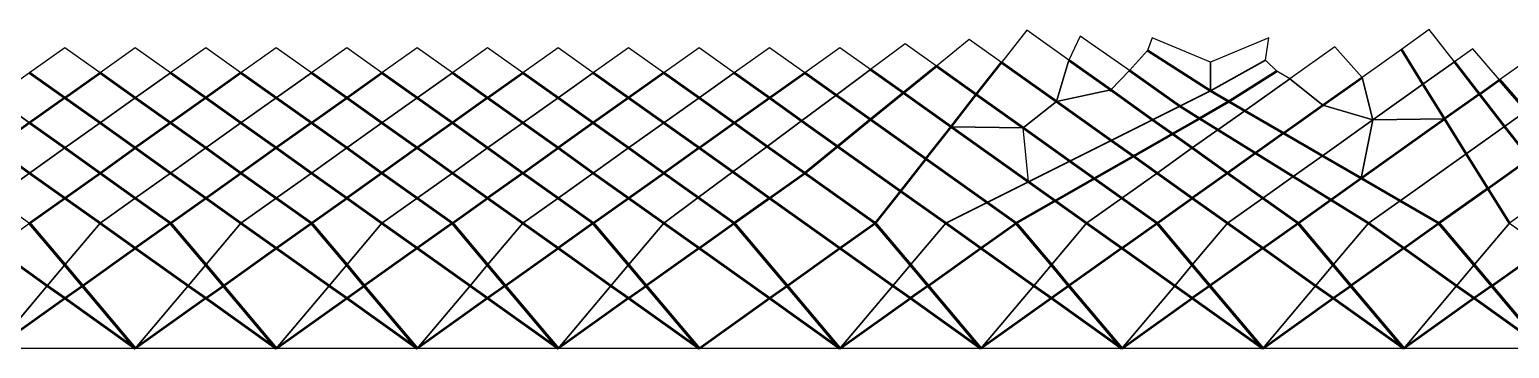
# Model space of a CAD drawing. Extents: x 0 to 145, y -25 to 59.
# Drawn here: x 59.1 to 91.33, y 0 to 6.95 of the extents above; entities that cross this region are included whole.
import ezdxf

# ---------------------------------------------------------------- set-up
doc = ezdxf.new("R2010")
doc.units = 0
doc.header["$MEASUREMENT"] = 0
doc.layers.add('Concrete bases', color=31, linetype='CONTINUOUS')
doc.layers.add('Concrete bases new', color=31, linetype='CONTINUOUS')
for name, color, linetype, lineweight in [('Tendons 1 internal', 50, 'CONTINUOUS', 50), ('Tendons 2 external', 201, 'CONTINUOUS', 35), ('Tendons 3 middle', 170, 'CONTINUOUS', 60)]:
    doc.layers.add(name, color=color, linetype=linetype, lineweight=lineweight)

msp = doc.modelspace()

# ---------------------------------------------------------------- linework, layer by layer
at = {"layer": 'Concrete bases', "linetype": 'ByBlock', "ltscale": 100}
for points in [[(89.58758, 6.946356), (88.979126, 6.513646), (89.449801, 5.756736), (90.134234, 6.24348)], [(59.865002, 6.549824), (59.097502, 6.004005), (59.865002, 5.458187), (60.632502, 6.004005)], [(61.400002, 6.549824), (60.632502, 6.004005), (61.400002, 5.458187), (62.167502, 6.004005)], [(62.935002, 6.549824), (62.167502, 6.004005), (62.935002, 5.458187), (63.702502, 6.004005)], [(64.470002, 6.549824), (63.702502, 6.004005), (64.470002, 5.458187), (65.237502, 6.004005)], [(66.005002, 6.549824), (65.237502, 6.004005), (66.005002, 5.458187), (66.772502, 6.004005)], [(67.540002, 6.549824), (66.772502, 6.004005), (67.540002, 5.458187), (68.307502, 6.004005)], [(69.075002, 6.549824), (68.307502, 6.004005), (69.075002, 5.458187), (69.842502, 6.004005)], [(70.610002, 6.549824), (69.842502, 6.004005), (70.610002, 5.458187), (71.377502, 6.004005)], [(72.145002, 6.549824), (71.377502, 6.004005), (72.145002, 5.458187), (72.912502, 6.004005)], [(73.680002, 6.549824), (72.912502, 6.004005), (73.680002, 5.458187), (74.447502, 6.004005)], [(75.215002, 6.549824), (74.447502, 6.004005), (75.215002, 5.458187), (75.982502, 6.004005)], [(77.417113, 6.0754), (76.750003, 6.549825), (75.982503, 6.004006), (76.666345, 5.517682)], [(78.849461, 6.148402), (78.167882, 6.633117), (77.417113, 6.0754), (78.132721, 5.566485)], [(80.269669, 6.230038), (79.566201, 6.730319), (78.849461, 6.148402), (79.719235, 5.52985)], [(90.535968, 6.529179), (90.134234, 6.24348), (90.680887, 5.540603), (91.118851, 5.852067)], [(92.637522, 5.840454), (91.977526, 6.462726), (91.118851, 5.852067), (91.701734, 5.174956)], [(78.849461, 6.148402), (78.132721, 5.566485), (79.168802, 4.829661), (79.719235, 5.52985)], [(90.134234, 6.24348), (89.449801, 5.756736), (89.920476, 4.999826), (90.680887, 5.540603)], [(59.097502, 6.004005), (58.330002, 5.458187), (59.097502, 4.912368), (59.865002, 5.458187)], [(60.632502, 6.004005), (59.865002, 5.458187), (60.632502, 4.912368), (61.400002, 5.458187)], [(62.167502, 6.004005), (61.400002, 5.458187), (62.167502, 4.912368), (62.935002, 5.458187)], [(63.702502, 6.004005), (62.935002, 5.458187), (63.702502, 4.912368), (64.470002, 5.458187)], [(65.237502, 6.004005), (64.470002, 5.458187), (65.237502, 4.912368), (66.005002, 5.458187)], [(66.772502, 6.004005), (66.005002, 5.458187), (66.772502, 4.912368), (67.540002, 5.458187)], [(68.307502, 6.004005), (67.540002, 5.458187), (68.307502, 4.912368), (69.075002, 5.458187)], [(69.842502, 6.004005), (69.075002, 5.458187), (69.842502, 4.912368), (70.610002, 5.458187)], [(71.377502, 6.004005), (70.610002, 5.458187), (71.377502, 4.912368), (72.145002, 5.458187)], [(72.912502, 6.004005), (72.145002, 5.458187), (72.912502, 4.912368), (73.680002, 5.458187)], [(74.447502, 6.004005), (73.680002, 5.458187), (74.447502, 4.912368), (75.215002, 5.458187)], [(76.666345, 5.517682), (75.982503, 6.004006), (75.215003, 5.458187), (75.915576, 4.959965)], [(77.417113, 6.0754), (76.666345, 5.517682), (77.415981, 4.984567), (78.132721, 5.566485)], [(91.118851, 5.852067), (90.680887, 5.540603), (91.227541, 4.837726), (91.701734, 5.174956)], [(77.415981, 4.984567), (76.666345, 5.517682), (75.915576, 4.959965), (76.699241, 4.40265)], [(78.132721, 5.566485), (77.415981, 4.984567), (78.618368, 4.129473), (79.168802, 4.829661)], [(85.22202, 5.376579), (84.818846, 5.609865), (84.152265, 5.276852), (84.581591, 5.010732)], [(90.680887, 5.540603), (89.920476, 4.999826), (90.391151, 4.242916), (91.227541, 4.837726)], [(58.330003, 5.458187), (57.562503, 4.912369), (58.330003, 4.36655), (59.097503, 4.912369)], [(59.865003, 5.458187), (59.097503, 4.912369), (59.865003, 4.36655), (60.632503, 4.912369)], [(61.400003, 5.458187), (60.632503, 4.912369), (61.400003, 4.36655), (62.167503, 4.912369)], [(62.935003, 5.458187), (62.167503, 4.912369), (62.935003, 4.36655), (63.702503, 4.912369)], [(64.470003, 5.458187), (63.702503, 4.912369), (64.470003, 4.36655), (65.237503, 4.912369)], [(66.005003, 5.458187), (65.237503, 4.912369), (66.005003, 4.36655), (66.772503, 4.912369)], [(67.540003, 5.458187), (66.772503, 4.912369), (67.540003, 4.36655), (68.307503, 4.912369)], [(69.075003, 5.458187), (68.307503, 4.912369), (69.075003, 4.36655), (69.842503, 4.912369)], [(70.610003, 5.458187), (69.842503, 4.912369), (70.610003, 4.36655), (71.377503, 4.912369)], [(72.145003, 5.458187), (71.377503, 4.912369), (72.145003, 4.36655), (72.912503, 4.912369)], [(73.680003, 5.458187), (72.912503, 4.912369), (73.680003, 4.36655), (74.447503, 4.912369)], [(75.915576, 4.959965), (75.215003, 5.458187), (74.447503, 4.912369), (75.164807, 4.402248)], [(84.581591, 5.010732), (84.152265, 5.276852), (83.560614, 4.981273), (83.992437, 4.674176)], [(85.565728, 5.1777), (85.22202, 5.376579), (84.581591, 5.010732), (84.981959, 4.762561)], [(85.565728, 5.1777), (84.981959, 4.762561), (85.80205, 4.254222), (86.412024, 4.688014)], [(91.701734, 5.174956), (91.227541, 4.837726), (91.774194, 4.134849), (92.284618, 4.497844)], [(59.097503, 4.912369), (58.330003, 4.36655), (59.097503, 3.820731), (59.865003, 4.36655)], [(60.632503, 4.912369), (59.865003, 4.36655), (60.632503, 3.820731), (61.400003, 4.36655)], [(62.167503, 4.912369), (61.400003, 4.36655), (62.167503, 3.820731), (62.935003, 4.36655)], [(63.702503, 4.912369), (62.935003, 4.36655), (63.702503, 3.820731), (64.470003, 4.36655)], [(65.237503, 4.912369), (64.470003, 4.36655), (65.237503, 3.820731), (66.005003, 4.36655)], [(66.772503, 4.912369), (66.005003, 4.36655), (66.772503, 3.820731), (67.540003, 4.36655)], [(68.307503, 4.912369), (67.540003, 4.36655), (68.307503, 3.820731), (69.075003, 4.36655)], [(69.842503, 4.912369), (69.075003, 4.36655), (69.842503, 3.820731), (70.610003, 4.36655)], [(71.377503, 4.912369), (70.610003, 4.36655), (71.377503, 3.820731), (72.145003, 4.36655)], [(72.912503, 4.912369), (72.145003, 4.36655), (72.912503, 3.820731), (73.680003, 4.36655)], [(75.164807, 4.402248), (74.447503, 4.912369), (73.680003, 4.36655), (74.414038, 3.84453)], [(75.915576, 4.959965), (75.164807, 4.402248), (75.982501, 3.820733), (76.699241, 4.40265)], [(78.618368, 4.129473), (77.415981, 4.984567), (76.699241, 4.40265), (78.067935, 3.429284)], [(83.992437, 4.674176), (83.560614, 4.981273), (82.658991, 4.530838), (83.141203, 4.187906)], [(84.981959, 4.762561), (84.581591, 5.010732), (83.992437, 4.674176), (84.425046, 4.36652)], [(89.920476, 4.999826), (88.104762, 3.708555), (88.951132, 3.218825), (90.391151, 4.242916)], [(91.227541, 4.837726), (90.391151, 4.242916), (90.861826, 3.486006), (91.774194, 4.134849)], [(79.168802, 4.829661), (78.618368, 4.129473), (79.954124, 3.179531), (80.855746, 3.629967)], [(83.141203, 4.187906), (82.658991, 4.530838), (81.757369, 4.080402), (82.289969, 3.701636)], [(83.141203, 4.187906), (83.657503, 3.820731), (84.425046, 4.36652), (83.992437, 4.674176)], [(84.425046, 4.36652), (84.981959, 4.762561), (85.80205, 4.254222), (85.192503, 3.820731)], [(86.412024, 4.688014), (85.80205, 4.254222), (86.6222, 3.745847), (87.258393, 4.198284)], [(58.330003, 4.36655), (57.562503, 3.820731), (58.330003, 3.274913), (59.097503, 3.820731)], [(59.865003, 4.36655), (59.097503, 3.820731), (59.865003, 3.274913), (60.632503, 3.820731)], [(61.400003, 4.36655), (60.632503, 3.820731), (61.400003, 3.274913), (62.167503, 3.820731)], [(62.935003, 4.36655), (62.167503, 3.820731), (62.935003, 3.274913), (63.702503, 3.820731)], [(64.470003, 4.36655), (63.702503, 3.820731), (64.470003, 3.274913), (65.237503, 3.820731)], [(66.005003, 4.36655), (65.237503, 3.820731), (66.005003, 3.274913), (66.772503, 3.820731)], [(67.540003, 4.36655), (66.772503, 3.820731), (67.540003, 3.274913), (68.307503, 3.820731)], [(69.075003, 4.36655), (68.307503, 3.820731), (69.075003, 3.274913), (69.842503, 3.820731)], [(70.610003, 4.36655), (69.842503, 3.820731), (70.610003, 3.274913), (71.377503, 3.820731)], [(72.145003, 4.36655), (71.377503, 3.820731), (72.145003, 3.274913), (72.912503, 3.820731)], [(73.680003, 4.36655), (72.912503, 3.820732), (73.66327, 3.286813), (74.414038, 3.84453)], [(75.215001, 3.274915), (75.982501, 3.820733), (75.164807, 4.402248), (74.414038, 3.84453)], [(75.982501, 3.820733), (77.517502, 2.729097), (78.067935, 3.429284), (76.699241, 4.40265)], [(84.425003, 4.36655), (83.657503, 3.820731), (84.425003, 3.274913), (85.192503, 3.820731)], [(85.192503, 3.820731), (85.80205, 4.254222), (86.6222, 3.745847), (85.960002, 3.274915)], [(88.104762, 3.708555), (87.258393, 4.198284), (86.6222, 3.745847), (87.442351, 3.237471)], [(88.951132, 3.218825), (90.391151, 4.242916), (90.861826, 3.486006), (89.797501, 2.729096)], [(78.067935, 3.429284), (79.052503, 2.729096), (79.954124, 3.179531), (78.618368, 4.129473)], [(82.289969, 3.701636), (81.757369, 4.080402), (80.855746, 3.629967), (81.438735, 3.215366)], [(82.289969, 3.701636), (82.890003, 3.274913), (83.657503, 3.820731), (83.141203, 4.187906)], [(90.861826, 3.486006), (91.774194, 4.134849), (92.320848, 3.431972), (91.332501, 2.729096)], [(59.097503, 3.820731), (58.330003, 3.274913), (59.097503, 2.729094), (59.865003, 3.274913)], [(60.632503, 3.820731), (59.865003, 3.274913), (60.632503, 2.729094), (61.400003, 3.274913)], [(62.167503, 3.820731), (61.400003, 3.274913), (62.167503, 2.729094), (62.935003, 3.274913)], [(63.702503, 3.820731), (62.935003, 3.274913), (63.702503, 2.729094), (64.470003, 3.274913)], [(65.237503, 3.820731), (64.470003, 3.274913), (65.237503, 2.729094), (66.005003, 3.274913)], [(66.772503, 3.820731), (66.005003, 3.274913), (66.772503, 2.729094), (67.540003, 3.274913)], [(68.307503, 3.820731), (67.540003, 3.274913), (68.307503, 2.729094), (69.075003, 3.274913)], [(69.842503, 3.820731), (69.075003, 3.274913), (69.842503, 2.729094), (70.610003, 3.274913)], [(71.377503, 3.820731), (70.610003, 3.274913), (71.377503, 2.729094), (72.145003, 3.274913)], [(72.145002, 3.274915), (72.912502, 2.729096), (73.66327, 3.286813), (72.912503, 3.820732)], [(72.145003, 3.274913), (72.912502, 2.729097), (73.66327, 3.286813), (72.912503, 3.820731)], [(74.414038, 3.84453), (73.66327, 3.286813), (74.447501, 2.729096), (75.215001, 3.274915)], [(75.215001, 3.274915), (76.750002, 2.183278), (77.517502, 2.729097), (75.982501, 3.820733)], [(79.954124, 3.179531), (80.587502, 2.729096), (81.438735, 3.215366), (80.855746, 3.629967)], [(81.438735, 3.215366), (82.122501, 2.729096), (82.890003, 3.274913), (82.289969, 3.701636)], [(83.657503, 3.820731), (82.890003, 3.274913), (83.657503, 2.729094), (84.425003, 3.274913)], [(85.192503, 3.820731), (84.425003, 3.274913), (85.192503, 2.729094), (85.960003, 3.274913)], [(85.960002, 3.274915), (86.6222, 3.745847), (87.442351, 3.237471), (86.727502, 2.729097)], [(87.442351, 3.237471), (88.104762, 3.708555), (88.951132, 3.218825), (88.262502, 2.729097)], [(60.632502, 2.729097), (59.865002, 1.819399), (59.097502, 2.729097), (59.865002, 3.274915)], [(61.400002, 2.183278), (60.632502, 2.729097), (61.400002, 3.274915), (62.167502, 2.729097)], [(63.702502, 2.729097), (62.935002, 1.819399), (62.167502, 2.729097), (62.935002, 3.274915)], [(64.470002, 2.183278), (63.702502, 2.729097), (64.470002, 3.274915), (65.237502, 2.729097)], [(66.772502, 2.729096), (66.005002, 1.819399), (65.237502, 2.729096), (66.005002, 3.274915)], [(67.540002, 2.183278), (66.772502, 2.729097), (67.540002, 3.274915), (68.307502, 2.729097)], [(69.842502, 2.729097), (69.075002, 1.819399), (68.307502, 2.729097), (69.075002, 3.274915)], [(70.610002, 2.183278), (69.842502, 2.729096), (70.610002, 3.274915), (71.377502, 2.729096)], [(72.912502, 2.729097), (72.145002, 1.819399), (71.377502, 2.729096), (72.145002, 3.274915)], [(73.66327, 3.286813), (72.912502, 2.729096), (73.680002, 2.183278), (74.447501, 2.729096)], [(74.447501, 2.729096), (75.598752, 1.36455), (76.750002, 2.183278), (75.215001, 3.274915)], [(79.052501, 2.729096), (78.067935, 3.429284), (77.517502, 2.729097), (78.285002, 1.819399)], [(82.890002, 2.183278), (82.122502, 2.729097), (82.890002, 3.274915), (83.657502, 2.729097)], [(85.192502, 2.729097), (84.425002, 1.819399), (83.657502, 2.729097), (84.425002, 3.274915)], [(85.960002, 2.183278), (85.192502, 2.729097), (85.960002, 3.274915), (86.727502, 2.729097)], [(86.727502, 2.729097), (87.442351, 3.237471), (88.262502, 2.729097), (87.495002, 1.819399)], [(90.861826, 3.486006), (89.797501, 2.729096), (90.565001, 1.819398), (91.332501, 2.729096)], [(80.587501, 2.729096), (79.954124, 3.179531), (79.052503, 2.729096), (79.820002, 2.183278)], [(82.122501, 2.729096), (81.438735, 3.215366), (80.587502, 2.729096), (81.355002, 1.819399)], [(89.797501, 2.729096), (88.951132, 3.218825), (88.262502, 2.729097), (89.030002, 2.183278)], [(59.865002, 1.819399), (59.481252, 1.36455), (58.330002, 2.183278), (59.097502, 2.729097)], [(60.248752, 1.36455), (59.865002, 1.819399), (60.632502, 2.729097), (61.400002, 2.183278)], [(62.935002, 1.819399), (62.551252, 1.36455), (61.400002, 2.183278), (62.167502, 2.729097)], [(64.470002, 2.183278), (63.318752, 1.36455), (62.935002, 1.819399), (63.702502, 2.729097)], [(66.005002, 1.819399), (65.621252, 1.36455), (64.470002, 2.183278), (65.237502, 2.729097)], [(67.540002, 2.183278), (66.388752, 1.36455), (66.005002, 1.819399), (66.772502, 2.729097)], [(69.075002, 1.819399), (68.691252, 1.36455), (67.540002, 2.183278), (68.307502, 2.729097)], [(69.458752, 1.36455), (69.075002, 1.819399), (69.842502, 2.729096), (70.610002, 2.183278)], [(72.145002, 1.819399), (71.761252, 1.36455), (70.610002, 2.183278), (71.377502, 2.729096)], [(72.528752, 1.36455), (73.680002, 2.183278), (72.912502, 2.729097), (72.145002, 1.819399)], [(73.680002, 2.183278), (75.215002, 1.091641), (75.598752, 1.36455), (74.447501, 2.729096)], [(78.285002, 1.819399), (77.901252, 1.36455), (76.750002, 2.183278), (77.517502, 2.729097)], [(79.820002, 2.183278), (78.668752, 1.36455), (78.285002, 1.819399), (79.052502, 2.729097)], [(81.355002, 1.819399), (80.971252, 1.36455), (79.820002, 2.183278), (80.587502, 2.729097)], [(82.890002, 2.183278), (81.738752, 1.36455), (81.355002, 1.819399), (82.122502, 2.729097)], [(84.425002, 1.819399), (84.041252, 1.36455), (82.890002, 2.183278), (83.657502, 2.729097)], [(84.808752, 1.36455), (84.425002, 1.819399), (85.192502, 2.729097), (85.960002, 2.183278)], [(87.495002, 1.819399), (87.111252, 1.36455), (85.960002, 2.183278), (86.727502, 2.729097)], [(89.030002, 2.183278), (87.878752, 1.36455), (87.495002, 1.819399), (88.262502, 2.729097)], [(90.565002, 1.819399), (90.181252, 1.36455), (89.030002, 2.183278), (89.797502, 2.729097)], [(90.948752, 1.36455), (90.565002, 1.819399), (91.332502, 2.729097), (92.100002, 2.183278)], [(58.330002, 0.000003), (57.178752, 1.36455), (58.330002, 2.183278), (59.481252, 1.36455)], [(61.400002, 0.000003), (60.248752, 1.36455), (61.400002, 2.183278), (62.551252, 1.36455)], [(64.470002, 0.000003), (63.318752, 1.36455), (64.470002, 2.183278), (65.621252, 1.36455)], [(67.540002, 0.000003), (66.388752, 1.36455), (67.540002, 2.183278), (68.691252, 1.36455)], [(70.610002, 0.000003), (69.458752, 1.36455), (70.610002, 2.183278), (71.761252, 1.36455)], [(73.680002, 0.000003), (75.215002, 1.091641), (73.680002, 2.183278), (72.528752, 1.36455)], [(76.750002, 0.000004), (75.598752, 1.36455), (76.750002, 2.183278), (77.901252, 1.36455)], [(79.820002, 0.000004), (78.668752, 1.36455), (79.820002, 2.183278), (80.971252, 1.36455)], [(82.890002, 0.000004), (81.738752, 1.36455), (82.890002, 2.183278), (84.041252, 1.36455)], [(85.960002, 0.000004), (84.808752, 1.36455), (85.960002, 2.183278), (87.111252, 1.36455)], [(89.030002, 0.000004), (87.878752, 1.36455), (89.030002, 2.183278), (90.181252, 1.36455)], [(92.100002, 0.000004), (90.948752, 1.36455), (92.100002, 2.183278), (93.251252, 1.36455)], [(60.248752, 1.36455), (59.865002, 1.091641), (59.481252, 1.36455), (59.865002, 1.819399)], [(63.318752, 1.36455), (62.935002, 1.091641), (62.551252, 1.36455), (62.935002, 1.819399)], [(66.388752, 1.36455), (66.005002, 1.091641), (65.621252, 1.36455), (66.005002, 1.819399)], [(69.458752, 1.36455), (69.075002, 1.091641), (68.691252, 1.36455), (69.075002, 1.819399)], [(72.528752, 1.36455), (72.145002, 1.091641), (71.761252, 1.36455), (72.145002, 1.819399)], [(78.668752, 1.36455), (78.285002, 1.091641), (77.901252, 1.36455), (78.285002, 1.819399)], [(81.738752, 1.36455), (81.355002, 1.091641), (80.971252, 1.36455), (81.355002, 1.819399)], [(84.808752, 1.36455), (84.425002, 1.091641), (84.041252, 1.36455), (84.425002, 1.819399)], [(87.878752, 1.36455), (87.495002, 1.091641), (87.111252, 1.36455), (87.495002, 1.819399)], [(90.948752, 1.36455), (90.565002, 1.091641), (90.181252, 1.36455), (90.565002, 1.819399)], [(58.330002, 0.000003), (59.481252, 1.36455), (59.865002, 1.091641)], [(61.400002, 0.000003), (59.865002, 1.091641), (60.248752, 1.36455)], [(61.400002, 0.000003), (62.551252, 1.36455), (62.935002, 1.091641)], [(64.470002, 0.000003), (62.935002, 1.091641), (63.318752, 1.36455)], [(64.470002, 0.000003), (65.621252, 1.36455), (66.005002, 1.091641)], [(67.540002, 0.000003), (66.005002, 1.091641), (66.388752, 1.36455)], [(67.540002, 0.000003), (68.691252, 1.36455), (69.075002, 1.091641)], [(70.610002, 0.000003), (69.075002, 1.091641), (69.458752, 1.36455)], [(70.610002, 0.000003), (71.761252, 1.36455), (72.145002, 1.091641)], [(73.680002, 0.000003), (72.145002, 1.091641), (72.528752, 1.36455)], [(76.750002, 0.000004), (75.215002, 1.091641), (75.598752, 1.36455)], [(76.750002, 0.000004), (77.901252, 1.36455), (78.285002, 1.091641)], [(79.820002, 0.000004), (78.285002, 1.091641), (78.668752, 1.36455)], [(79.820002, 0.000004), (80.971252, 1.36455), (81.355002, 1.091641)], [(82.890002, 0.000004), (81.355002, 1.091641), (81.738752, 1.36455)], [(82.890002, 0.000004), (84.041252, 1.36455), (84.425002, 1.091641)], [(85.960002, 0.000004), (84.425002, 1.091641), (84.808752, 1.36455)], [(85.960002, 0.000004), (87.111252, 1.36455), (87.495002, 1.091641)], [(89.030002, 0.000004), (87.495002, 1.091641), (87.878752, 1.36455)], [(89.030002, 0.000004), (90.181252, 1.36455), (90.565002, 1.091641)], [(92.100002, 0.000004), (90.565002, 1.091641), (90.948752, 1.36455)], [(61.400002, 0.000003), (58.330002, 0.000003), (59.865002, 1.091641)], [(64.470002, 0.000003), (61.400002, 0.000003), (62.935002, 1.091641)], [(67.540002, 0.000003), (64.470002, 0.000003), (66.005002, 1.091641)], [(70.610002, 0.000003), (67.540002, 0.000003), (69.075002, 1.091641)], [(73.680002, 0.000003), (70.610002, 0.000003), (72.145002, 1.091641)], [(76.750002, 0.000004), (73.680002, 0.000004), (75.215002, 1.091641)], [(79.820002, 0.000004), (76.750002, 0.000004), (78.285002, 1.091641)], [(82.890002, 0.000004), (79.820002, 0.000004), (81.355002, 1.091641)], [(85.960002, 0.000004), (82.890002, 0.000004), (84.425002, 1.091641)], [(89.030002, 0.000004), (85.960002, 0.000004), (87.495002, 1.091641)], [(92.100002, 0.000004), (89.030002, 0.000004), (90.565002, 1.091641)]]:
    msp.add_lwpolyline(points, close=True, dxfattribs=at)
at = {"layer": 'Concrete bases new', "linetype": 'ByBlock', "ltscale": 100}
for points in [[(81.46433, 5.380436), (81.733606, 6.280574), (80.820102, 6.930227), (80.269669, 6.230038)], [(82.647109, 5.630923), (83.05483, 6.054182), (81.983364, 6.799587), (81.733607, 6.280574)], [(84.152265, 5.276852), (84.818846, 5.609863), (83.445771, 6.488399), (83.05483, 6.054182)], [(84.818845, 5.609863), (84.821085, 6.239177), (83.548292, 6.766385), (83.445771, 6.488399)], [(84.818846, 5.609863), (86.018971, 6.2807), (86.093877, 6.766385), (84.821085, 6.239177)], [(87.267725, 5.296556), (88.123425, 5.9051), (87.527595, 6.572853), (86.546662, 5.875276)], [(88.354097, 4.977508), (89.449801, 5.756734), (88.979126, 6.513646), (88.123425, 5.9051)], [(80.738303, 4.805124), (79.719235, 5.529848), (80.269669, 6.230038), (81.46433, 5.380438)], [(81.46433, 5.380436), (82.647109, 5.630923), (81.733607, 6.280574)], [(86.018971, 6.2807), (86.269984, 6.04115), (85.22202, 5.376579), (84.818845, 5.609863)], [(83.560614, 4.981271), (84.152265, 5.276851), (83.05483, 6.054182), (82.647109, 5.630923)], [(85.565729, 5.177698), (86.546662, 5.875276), (86.269984, 6.04115), (85.22202, 5.376579)], [(86.412024, 4.688014), (87.267725, 5.296556), (86.546662, 5.875276), (85.565729, 5.177698)], [(88.354097, 4.977508), (88.123425, 5.9051), (87.267725, 5.296556)], [(79.168802, 4.829659), (80.738303, 4.805124), (79.719236, 5.529848)], [(81.46433, 5.380436), (82.658991, 4.530838), (83.560613, 4.981272), (82.647109, 5.630923)], [(89.920477, 4.999824), (89.449802, 5.756734), (88.354097, 4.977508), (89.920476, 4.999826)], [(80.738303, 4.805124), (81.46433, 5.380436), (82.658992, 4.530836), (81.757369, 4.080402)], [(87.258393, 4.198284), (88.354097, 4.977508), (87.267725, 5.296556), (86.412024, 4.688012)], [(88.104763, 3.708553), (88.354097, 4.977508), (87.258393, 4.198282)], [(88.354097, 4.977508), (88.104762, 3.708555), (89.920476, 4.999826)], [(80.855747, 3.629965), (80.738303, 4.805124), (79.168802, 4.829661)], [(80.855747, 3.629965), (80.738303, 4.805124), (81.757368, 4.080401)]]:
    msp.add_lwpolyline(points, close=True, dxfattribs=at)
at = {"layer": 'Concrete bases new', "linetype": 'ByBlock'}
for p in [(82.64711, 5.630922), (81.46433, 5.380436)]:
    msp.add_point(p, dxfattribs=at)
at = {"layer": 'Tendons 1 internal', "linetype": 'Continuous', "ltscale": 250}
for p, q in [((78.849461, 6.148401), (78.132721, 5.566483)), ((79.719235, 5.529848), (80.269669, 6.230037)), ((59.865002, 5.458186), (60.632502, 6.004004)), ((63.702502, 6.004004), (62.935002, 5.458186)), ((66.005002, 5.458186), (66.772502, 6.004004)), ((69.075002, 5.458185), (69.842502, 6.004004)), ((72.912502, 6.004004), (72.145002, 5.458185)), ((75.215002, 5.458185), (75.982502, 6.004004)), ((90.680887, 5.540601), (91.118851, 5.852066)), ((78.132721, 5.566483), (77.415981, 4.984566)), ((79.168802, 4.82966), (79.719235, 5.529848)), ((90.680887, 5.540601), (89.920476, 4.999824)), ((59.865003, 5.458186), (59.097503, 4.912368)), ((62.935003, 5.458186), (62.167503, 4.912368)), ((65.237502, 4.912367), (66.005002, 5.458185)), ((69.075003, 5.458186), (68.307503, 4.912368)), ((72.145003, 5.458186), (71.377503, 4.912367)), ((74.447502, 4.912367), (75.215002, 5.458185)), ((85.22202, 5.376577), (84.581591, 5.01073)), ((59.097503, 4.912368), (58.330003, 4.366549)), ((62.167503, 4.912368), (61.400003, 4.366549)), ((65.237503, 4.912368), (64.470003, 4.366549)), ((68.307503, 4.912368), (67.540003, 4.366549)), ((71.377503, 4.912367), (70.610003, 4.366549)), ((73.680003, 4.366549), (74.447503, 4.912367)), ((77.415981, 4.984566), (76.699241, 4.402649)), ((84.581591, 5.01073), (83.992437, 4.674174)), ((88.104762, 3.708553), (89.920476, 4.999824)), ((78.618368, 4.129471), (79.168802, 4.82966)), ((83.992437, 4.674174), (83.141203, 4.187904)), ((86.412024, 4.688012), (85.80205, 4.254221)), ((60.632503, 3.82073), (61.400003, 4.366549)), ((64.470003, 4.366549), (63.702503, 3.82073)), ((67.540003, 4.366549), (66.772503, 3.82073)), ((69.842503, 3.82073), (70.610003, 4.366549)), ((73.680003, 4.366549), (72.912503, 3.82073)), ((76.699241, 4.402649), (75.982501, 3.820732)), ((85.80205, 4.254221), (85.192503, 3.82073)), ((78.618368, 4.129471), (78.067935, 3.429283)), ((83.141203, 4.187904), (82.289969, 3.701634)), ((90.861826, 3.486004), (91.774194, 4.134848)), ((59.865003, 3.274912), (60.632503, 3.82073)), ((62.935003, 3.274912), (63.702503, 3.82073)), ((66.772503, 3.82073), (66.005003, 3.274912)), ((69.842503, 3.82073), (69.075003, 3.274912)), ((72.145003, 3.274912), (72.912503, 3.82073)), ((75.215002, 3.274914), (75.982501, 3.820732)), ((82.289969, 3.701634), (81.438735, 3.215364)), ((85.192503, 3.82073), (84.425003, 3.274911)), ((87.442351, 3.23747), (88.104762, 3.708553)), ((59.097503, 2.729093), (59.865003, 3.274912)), ((62.167502, 2.729095), (62.935002, 3.274914)), ((65.237503, 2.729093), (66.005003, 3.274912)), ((68.307502, 2.729095), (69.075002, 3.274914)), ((71.377502, 2.729095), (72.145002, 3.274914)), ((75.215001, 3.274913), (74.447501, 2.729094)), ((74.447501, 2.729095), (75.215001, 3.274913)), ((78.067935, 3.429283), (77.517502, 2.729096)), ((83.657503, 2.729093), (84.425003, 3.274911)), ((86.727506, 2.729091), (87.442351, 3.23747)), ((90.861826, 3.486004), (89.797501, 2.729094)), ((89.797506, 2.729092), (90.861826, 3.486004)), ((80.587502, 2.729095), (81.438735, 3.215364)), ((62.167502, 2.729095), (61.400002, 2.183277)), ((64.470002, 2.183277), (65.237502, 2.729096)), ((68.307502, 2.729095), (67.540002, 2.183277)), ((71.377502, 2.729095), (70.610002, 2.183277)), ((73.680001, 2.183276), (74.447501, 2.729095)), ((73.680001, 2.183276), (74.447501, 2.729094)), ((76.750002, 2.183277), (77.517502, 2.729095)), ((79.820002, 2.183277), (80.587501, 2.729095)), ((82.890002, 2.183277), (83.657502, 2.729095)), ((85.960002, 2.183277), (86.727502, 2.729095)), ((89.030002, 2.183277), (89.797502, 2.729096)), ((60.248752, 1.364549), (61.400002, 2.183277)), ((63.318752, 1.364549), (64.470002, 2.183277)), ((67.540002, 2.183277), (66.388752, 1.364549)), ((69.458752, 1.364549), (70.610002, 2.183277)), ((73.680002, 2.183277), (72.528752, 1.364549)), ((73.680002, 2.183277), (72.528752, 1.364549)), ((75.598752, 1.364549), (76.750002, 2.183277)), ((78.668752, 1.364549), (79.820002, 2.183277)), ((82.890002, 2.183277), (81.738752, 1.364549)), ((85.960002, 2.183277), (84.808752, 1.364549)), ((89.030002, 2.183277), (87.878752, 1.364549)), ((90.948752, 1.364549), (92.100002, 2.183277)), ((59.865002, 1.09164), (60.248752, 1.364549)), ((62.935002, 1.09164), (63.318752, 1.364549)), ((66.005002, 1.09164), (66.388752, 1.364549)), ((69.458752, 1.364549), (69.075002, 1.09164)), ((72.145002, 1.091639), (72.528752, 1.364549)), ((75.215002, 1.09164), (75.598752, 1.364549)), ((78.668752, 1.364549), (78.285002, 1.09164)), ((81.738752, 1.364549), (81.355002, 1.09164)), ((84.808752, 1.364549), (84.425002, 1.09164)), ((87.495002, 1.09164), (87.878752, 1.364549)), ((90.948752, 1.364549), (90.565002, 1.09164)), ((58.330002, 0.000002), (59.865002, 1.09164)), ((62.935002, 1.09164), (61.400002, 0.000002)), ((64.470002, 0.000002), (66.005002, 1.09164)), ((69.075002, 1.09164), (67.540002, 0.000002)), ((72.145002, 1.091639), (70.610002, 0.000002)), ((73.680002, 0.000002), (75.215002, 1.09164)), ((76.750002, 0.000002), (78.285002, 1.09164)), ((81.355002, 1.09164), (79.820002, 0.000002)), ((82.890002, 0.000002), (84.425002, 1.09164)), ((85.960002, 0.000002), (87.495002, 1.091639)), ((90.565002, 1.09164), (89.030002, 0.000003))]:
    msp.add_line(p, q, dxfattribs=at)
at = {"layer": 'Tendons 1 internal', "linetype": 'ByBlock', "ltscale": 100}
for p, q in [((85.22202, 5.376577), (86.269984, 6.04115)), ((87.267725, 5.296556), (88.123425, 5.9051)), ((86.412024, 4.688012), (87.267725, 5.296556))]:
    msp.add_line(p, q, dxfattribs=at)
at = {"layer": 'Tendons 1 internal', "linetype": 'ByBlock'}
msp.add_point((87.267725, 5.296556), dxfattribs=at)
at = {"layer": 'Tendons 2 external', "linetype": 'Continuous', "ltscale": 250}
for p, q in [((79.719235, 5.529848), (80.269669, 6.230037)), ((90.134234, 6.243478), (89.449801, 5.756734)), ((62.167502, 6.004004), (61.400002, 5.458186)), ((65.237502, 6.004004), (64.470002, 5.458185)), ((68.307502, 6.004004), (67.540002, 5.458185)), ((70.610002, 5.458185), (71.377502, 6.004004)), ((74.447502, 6.004004), (73.680002, 5.458185)), ((77.417113, 6.075398), (76.666345, 5.517681)), ((76.666345, 5.517681), (75.915576, 4.959964)), ((79.168802, 4.82966), (79.719235, 5.529848)), ((84.818845, 5.609863), (84.152265, 5.276851)), ((89.449801, 5.756734), (88.354097, 4.977508)), ((61.400003, 5.458186), (60.632503, 4.912368)), ((63.702502, 4.912367), (64.470002, 5.458185)), ((66.772502, 4.912367), (67.540002, 5.458185)), ((69.842502, 4.912367), (70.610002, 5.458185)), ((72.912502, 4.912367), (73.680002, 5.458185)), ((84.152265, 5.276851), (83.560613, 4.981272)), ((85.565728, 5.177699), (84.981959, 4.76256)), ((91.227541, 4.837725), (91.701734, 5.174954)), ((60.632503, 4.912368), (59.865003, 4.366549)), ((63.702503, 4.912368), (62.935003, 4.366549)), ((66.005003, 4.366549), (66.772503, 4.912368)), ((69.075003, 4.366549), (69.842503, 4.912367)), ((72.145003, 4.366549), (72.912503, 4.912367)), ((75.164807, 4.402246), (75.915576, 4.959964)), ((82.658991, 4.530836), (83.560613, 4.981272)), ((91.227541, 4.837725), (90.391151, 4.242914)), ((78.618368, 4.129471), (79.168802, 4.82966)), ((81.757368, 4.080401), (82.658991, 4.530836)), ((84.425003, 4.366549), (84.981959, 4.76256)), ((84.425046, 4.366518), (84.981959, 4.76256)), ((59.865003, 4.366549), (59.097503, 3.82073)), ((62.935003, 4.366549), (62.167503, 3.82073)), ((66.005003, 4.366549), (65.237503, 3.82073)), ((68.307503, 3.82073), (69.075003, 4.366549)), ((71.377503, 3.82073), (72.145003, 4.366549)), ((75.164807, 4.402246), (74.414038, 3.844529)), ((84.425003, 4.366549), (83.657503, 3.82073)), ((83.657531, 3.82071), (84.425046, 4.366518)), ((86.6222, 3.745845), (87.258393, 4.198283)), ((90.391151, 4.242914), (88.951132, 3.218824)), ((78.618368, 4.129471), (78.067935, 3.429283)), ((81.757368, 4.080401), (80.855746, 3.629965)), ((59.097503, 3.82073), (58.330003, 3.274912)), ((61.400003, 3.274912), (62.167503, 3.82073)), ((64.470003, 3.274912), (65.237503, 3.82073)), ((68.307503, 3.82073), (67.540003, 3.274912)), ((71.377503, 3.82073), (70.610003, 3.274912)), ((74.414038, 3.844529), (73.66327, 3.286812)), ((80.855746, 3.629965), (79.954123, 3.17953)), ((82.89, 3.274913), (83.657531, 3.82071)), ((83.657503, 3.82073), (82.890003, 3.274911)), ((86.6222, 3.745845), (85.960002, 3.274914)), ((85.960004, 3.274912), (86.6222, 3.745845)), ((60.632502, 2.729095), (61.400002, 3.274914)), ((63.702503, 2.729093), (64.470003, 3.274912)), ((66.772503, 2.729093), (67.540003, 3.274912)), ((69.842502, 2.729095), (70.610002, 3.274914)), ((73.66327, 3.286812), (72.912502, 2.729095)), ((78.067935, 3.429283), (77.517502, 2.729096)), ((82.122502, 2.729095), (82.890002, 3.274914)), ((82.122502, 2.729095), (82.890016, 3.274902)), ((85.192503, 2.729093), (85.960003, 3.274911)), ((79.954123, 3.17953), (79.052503, 2.729095)), ((88.951132, 3.218824), (88.262502, 2.729095)), ((60.632502, 2.729096), (59.865002, 1.819398)), ((63.702502, 2.729095), (62.935002, 1.819398)), ((66.772502, 2.729095), (66.005002, 1.819397)), ((69.075002, 1.819398), (69.842502, 2.729095)), ((72.912502, 2.729095), (72.145002, 1.819398)), ((76.750002, 2.183277), (77.517502, 2.729095)), ((78.285002, 1.819398), (79.052502, 2.729095)), ((78.285002, 1.819398), (79.052501, 2.729094)), ((81.355002, 1.819398), (82.122502, 2.729095)), ((84.425002, 1.819398), (85.192502, 2.729095)), ((87.495002, 1.819398), (88.262502, 2.729095)), ((87.495002, 1.819398), (88.262501, 2.729094)), ((90.565002, 1.819398), (91.332502, 2.729096)), ((75.598752, 1.364549), (76.750002, 2.183277)), ((59.865002, 1.819398), (59.481252, 1.364549)), ((62.935002, 1.819398), (62.551252, 1.364549)), ((65.621252, 1.364549), (66.005002, 1.819398)), ((69.075002, 1.819398), (68.691252, 1.364549)), ((71.761252, 1.364549), (72.145002, 1.819398)), ((78.285002, 1.819398), (77.901252, 1.364549)), ((81.355002, 1.819398), (80.971252, 1.364549)), ((84.041252, 1.364549), (84.425002, 1.819398)), ((87.495002, 1.819398), (87.111252, 1.364549)), ((90.181252, 1.364549), (90.565002, 1.819398)), ((58.330002, 0.000002), (59.481252, 1.364549)), ((61.400002, 0.000002), (62.551252, 1.364549)), ((64.470002, 0.000002), (65.621252, 1.364549)), ((68.691252, 1.364549), (67.540002, 0.000002)), ((70.610002, 0.000002), (71.761252, 1.364549)), ((75.215002, 1.09164), (75.598752, 1.364549)), ((75.598751, 1.364548), (75.215002, 1.091639)), ((76.750002, 0.000002), (77.901252, 1.364549)), ((79.820002, 0.000002), (80.971252, 1.364549)), ((84.041252, 1.364549), (82.890002, 0.000002)), ((87.111252, 1.364549), (85.960002, 0.000002)), ((89.030002, 0.000002), (90.181252, 1.364549)), ((73.680002, 0.000002), (75.215002, 1.09164))]:
    msp.add_line(p, q, dxfattribs=at)
at = {"layer": 'Tendons 2 external', "linetype": 'ByBlock', "ltscale": 100}
for p, q in [((84.818845, 5.609863), (86.018971, 6.2807)), ((85.565728, 5.177699), (86.546662, 5.875276)), ((88.354097, 4.977508), (87.258393, 4.198282))]:
    msp.add_line(p, q, dxfattribs=at)
at = {"layer": 'Tendons 3 middle', "linetype": 'ByBlock', "ltscale": 100}
for p, q in [((83.445771, 6.488399), (84.818845, 5.609863)), ((81.46433, 5.380438), (80.269669, 6.230038)), ((82.647109, 5.630923), (81.733606, 6.280574)), ((84.152266, 5.27685), (83.05483, 6.054182)), ((80.738303, 4.805124), (79.719236, 5.529848)), ((83.560613, 4.981272), (82.647109, 5.630923)), ((82.658991, 4.530838), (81.46433, 5.380438))]:
    msp.add_line(p, q, dxfattribs=at)
at = {"layer": 'Tendons 3 middle', "linetype": 'Continuous', "ltscale": 250}
for p, q in [((89.449802, 5.756734), (88.979127, 6.513644)), ((78.849462, 6.1484), (79.719236, 5.529848)), ((90.680888, 5.540601), (90.134234, 6.243478)), ((59.097502, 6.004003), (59.865002, 5.458185)), ((60.632502, 6.004003), (61.400002, 5.458185)), ((62.935002, 5.458185), (62.167502, 6.004003)), ((64.470002, 5.458185), (63.702502, 6.004003)), ((66.005002, 5.458185), (65.237502, 6.004003)), ((67.540002, 5.458185), (66.772502, 6.004003)), ((68.307502, 6.004003), (69.075002, 5.458185)), ((70.610002, 5.458185), (69.842502, 6.004003)), ((72.145002, 5.458185), (71.377502, 6.004003)), ((73.680002, 5.458185), (72.912502, 6.004003)), ((75.215002, 5.458185), (74.447502, 6.004003)), ((75.982503, 6.004004), (76.666345, 5.51768)), ((78.132722, 5.566483), (77.417114, 6.075398)), ((91.118852, 5.852065), (91.701735, 5.174954)), ((77.415982, 4.984565), (76.666345, 5.51768)), ((79.168802, 4.829659), (78.132722, 5.566483)), ((84.818846, 5.609863), (85.22202, 5.376577)), ((89.920477, 4.999824), (89.449802, 5.756734)), ((90.680888, 5.540601), (91.227541, 4.837724)), ((59.865002, 5.458185), (60.632502, 4.912366)), ((62.167503, 4.912367), (61.400003, 5.458185)), ((62.935002, 5.458185), (63.702502, 4.912366)), ((64.470002, 5.458185), (65.237502, 4.912366)), ((66.772503, 4.912367), (66.005003, 5.458185)), ((67.540002, 5.458185), (68.307502, 4.912366)), ((69.075002, 5.458185), (69.842502, 4.912366)), ((70.610002, 5.458185), (71.377502, 4.912366)), ((72.912503, 4.912367), (72.145003, 5.458185)), ((73.680002, 5.458185), (74.447502, 4.912366)), ((75.215003, 5.458185), (75.915576, 4.959963)), ((84.152266, 5.27685), (84.581591, 5.01073)), ((85.565729, 5.177698), (85.22202, 5.376577)), ((86.412024, 4.688012), (85.565729, 5.177698)), ((59.097503, 4.912367), (59.865003, 4.366548)), ((61.400003, 4.366548), (60.632503, 4.912367)), ((62.935003, 4.366548), (62.167503, 4.912367)), ((63.702503, 4.912367), (64.470003, 4.366548)), ((66.005003, 4.366548), (65.237503, 4.912367)), ((67.540003, 4.366548), (66.772503, 4.912367)), ((69.075003, 4.366548), (68.307503, 4.912367)), ((69.842503, 4.912367), (70.610003, 4.366548)), ((71.377503, 4.912367), (72.145003, 4.366548)), ((73.680003, 4.366548), (72.912503, 4.912367)), ((75.164808, 4.402246), (74.447503, 4.912367)), ((75.915576, 4.959963), (76.699242, 4.402648)), ((78.618369, 4.129471), (77.415982, 4.984565)), ((83.560614, 4.981271), (83.992437, 4.674174)), ((84.98196, 4.762559), (84.581591, 5.01073)), ((90.391152, 4.242914), (89.920477, 4.999824)), ((91.227541, 4.837724), (91.774195, 4.134847)), ((79.168802, 4.829659), (80.855747, 3.629965)), ((80.738303, 4.805124), (81.757369, 4.0804)), ((82.658992, 4.530836), (83.141203, 4.187904)), ((84.425046, 4.366517), (83.992437, 4.674174)), ((83.992437, 4.674174), (84.425046, 4.366518)), ((84.98196, 4.762559), (85.80205, 4.25422)), ((86.412024, 4.688012), (87.258393, 4.198282)), ((58.330003, 4.366548), (59.097503, 3.820729)), ((60.632503, 3.820729), (59.865003, 4.366548)), ((62.167503, 3.820729), (61.400003, 4.366548)), ((63.702503, 3.820729), (62.935003, 4.366548)), ((65.237503, 3.820729), (64.470003, 4.366548)), ((66.772503, 3.820729), (66.005003, 4.366548)), ((67.540003, 4.366548), (68.307503, 3.820729)), ((69.075003, 4.366548), (69.842503, 3.820729)), ((70.610003, 4.366548), (71.377503, 3.820729)), ((72.912503, 3.820729), (72.145003, 4.366548)), ((73.680003, 4.366548), (74.414039, 3.844528)), ((75.982502, 3.820731), (75.164808, 4.402246)), ((78.067935, 3.429282), (76.699242, 4.402648)), ((85.192503, 3.820729), (84.425003, 4.366548)), ((86.622201, 3.745845), (85.80205, 4.25422)), ((85.80205, 4.25422), (86.622201, 3.745845)), ((87.258393, 4.198282), (88.104763, 3.708553)), ((90.391152, 4.242914), (90.861827, 3.486004)), ((78.618369, 4.129471), (79.954124, 3.179529)), ((81.757369, 4.0804), (82.289969, 3.701634)), ((83.141203, 4.187904), (83.657504, 3.820729)), ((59.865003, 3.274911), (59.097503, 3.820729)), ((60.632503, 3.820729), (61.400003, 3.274911)), ((62.167503, 3.820729), (62.935003, 3.274911)), ((64.470003, 3.274911), (63.702503, 3.820729)), ((65.237503, 3.820729), (66.005003, 3.274911)), ((67.540003, 3.274911), (66.772503, 3.820729)), ((68.307503, 3.820729), (69.075003, 3.274911)), ((70.610003, 3.274911), (69.842503, 3.820729)), ((71.377503, 3.820729), (72.145003, 3.274911)), ((73.66327, 3.286813), (72.912503, 3.82073)), ((75.215001, 3.274913), (74.414039, 3.844528)), ((75.982502, 3.820731), (77.517503, 2.729095)), ((81.438735, 3.215364), (80.855747, 3.629965)), ((82.289969, 3.701634), (82.890001, 3.274912)), ((82.890016, 3.274901), (82.289969, 3.701634)), ((84.425003, 3.274911), (83.657503, 3.820729)), ((85.960003, 3.274911), (85.192503, 3.820729)), ((85.192504, 3.820729), (85.960003, 3.274913)), ((87.442351, 3.237469), (86.622201, 3.745845)), ((86.622201, 3.745845), (87.442351, 3.237469)), ((88.104763, 3.708553), (88.951132, 3.218823)), ((59.865003, 3.274911), (60.632503, 2.729092)), ((61.400003, 3.274911), (62.167503, 2.729092)), ((62.935002, 3.274913), (63.702502, 2.729095)), ((64.470003, 3.274911), (65.237503, 2.729092)), ((66.005003, 3.274911), (66.772503, 2.729092)), ((67.540002, 3.274913), (68.307502, 2.729095)), ((69.075002, 3.274913), (69.842502, 2.729095)), ((70.610002, 3.274913), (71.377502, 2.729095)), ((72.145002, 3.274913), (72.912502, 2.729095)), ((73.66327, 3.286813), (74.447501, 2.729094)), ((76.750003, 2.183276), (75.215002, 3.274912)), ((78.067935, 3.429282), (79.052501, 2.729094)), ((82.890002, 3.274913), (83.657502, 2.729095)), ((84.425003, 3.274911), (85.192503, 2.729092)), ((85.960003, 3.274913), (86.727503, 2.729095)), ((88.262502, 2.729094), (87.442351, 3.237469)), ((87.442351, 3.237469), (88.262501, 2.729094)), ((90.861827, 3.486004), (91.332499, 2.729098)), ((79.954124, 3.179529), (80.587501, 2.729094)), ((81.438735, 3.215364), (82.122502, 2.729094)), ((89.797501, 2.729094), (88.951132, 3.218823)), ((59.097502, 2.729095), (59.865002, 1.819397)), ((60.632502, 2.729095), (61.400002, 2.183276)), ((62.167502, 2.729095), (62.935002, 1.819397)), ((63.702502, 2.729095), (64.470002, 2.183276)), ((65.237502, 2.729095), (66.005002, 1.819397)), ((67.540002, 2.183276), (66.772502, 2.729095)), ((69.075002, 1.819397), (68.307502, 2.729095)), ((69.842502, 2.729095), (70.610002, 2.183276)), ((72.145002, 1.819397), (71.377502, 2.729095)), ((72.912503, 2.729094), (73.680002, 2.183276)), ((74.447502, 2.729094), (75.598753, 1.364548)), ((77.517503, 2.729095), (78.285003, 1.819397)), ((79.052503, 2.729095), (79.820003, 2.183276)), ((80.587503, 2.729094), (81.355003, 1.819397)), ((82.122502, 2.729095), (82.890002, 2.183276)), ((84.425003, 1.819397), (83.657503, 2.729095)), ((85.960003, 2.183276), (85.192503, 2.729095)), ((86.727503, 2.729095), (87.495003, 1.819397)), ((86.727508, 2.729091), (87.495002, 1.819396)), ((88.262503, 2.729095), (89.030002, 2.183276)), ((89.797502, 2.729094), (90.565002, 1.819396)), ((58.330002, 2.183276), (59.481252, 1.364548)), ((62.551252, 1.364548), (61.400002, 2.183276)), ((64.470002, 2.183276), (65.621252, 1.364548)), ((68.691252, 1.364548), (67.540002, 2.183276)), ((71.761252, 1.364548), (70.610002, 2.183276)), ((75.215001, 1.091638), (73.680001, 2.183275)), ((75.215003, 1.091639), (73.680001, 2.183275)), ((75.215002, 1.091638), (73.680003, 2.183276)), ((76.750003, 2.183276), (77.901253, 1.364548)), ((80.971253, 1.364548), (79.820003, 2.183276)), ((84.041252, 1.364548), (82.890002, 2.183276)), ((85.960003, 2.183276), (87.111253, 1.364548)), ((89.030003, 2.183276), (90.181253, 1.364548)), ((59.865002, 1.819397), (60.248752, 1.364548)), ((63.318752, 1.364548), (62.935002, 1.819397)), ((66.388752, 1.364548), (66.005002, 1.819397)), ((69.458752, 1.364548), (69.075002, 1.819397)), ((72.528752, 1.364548), (72.145002, 1.819397)), ((78.668753, 1.364548), (78.285003, 1.819397)), ((81.355002, 1.819397), (81.738752, 1.364548)), ((84.808753, 1.364548), (84.425003, 1.819397)), ((87.878753, 1.364548), (87.495003, 1.819397)), ((90.948753, 1.364548), (90.565003, 1.819397)), ((59.481252, 1.364548), (59.865002, 1.091639)), ((61.400002, 0.000001), (60.248752, 1.364548)), ((62.551252, 1.364548), (62.935002, 1.091639)), ((64.470002, 0.000001), (63.318752, 1.364548)), ((66.005002, 1.091639), (65.621252, 1.364548)), ((67.540002, 0.000001), (66.388752, 1.364548)), ((68.691252, 1.364548), (69.075002, 1.091639)), ((70.610002, 0.000001), (69.458752, 1.364548)), ((71.761252, 1.364548), (72.145002, 1.091639)), ((72.528752, 1.364548), (73.680005, -0.000002)), ((75.598753, 1.364548), (76.750003, 0.000002)), ((78.285003, 1.091639), (77.901253, 1.364548)), ((79.820003, 0.000002), (78.668753, 1.364548)), ((80.971253, 1.364548), (81.355003, 1.091639)), ((82.890002, 0.000002), (81.738752, 1.364548)), ((84.041253, 1.364548), (84.425003, 1.091639)), ((85.960003, 0.000002), (84.808753, 1.364548)), ((87.111253, 1.364548), (87.495003, 1.091639)), ((89.030003, 0.000002), (87.878753, 1.364548)), ((90.181253, 1.364548), (90.565003, 1.091639)), ((90.948753, 1.364548), (92.100003, 0.000002)), ((59.865002, 1.091639), (61.400002, 0.000001)), ((62.935002, 1.091639), (64.470002, 0.000001)), ((67.540002, 0.000001), (66.005002, 1.091639)), ((69.075002, 1.091639), (70.610002, 0.000001)), ((72.145002, 1.091639), (73.680002, 0.000001)), ((76.750003, 0.000002), (75.215003, 1.091639)), ((79.820003, 0.000002), (78.285003, 1.091639)), ((82.890002, 0.000002), (81.355002, 1.091639)), ((84.425003, 1.091639), (85.960003, 0.000002)), ((89.030003, 0.000002), (87.495003, 1.091639)), ((90.565003, 1.091639), (92.100003, 0.000002))]:
    msp.add_line(p, q, dxfattribs=at)
at = {"layer": 'Tendons 3 middle', "linetype": 'ByBlock'}
msp.add_point((82.647109, 5.630923), dxfattribs=at)

doc.saveas('drawing.dxf')
